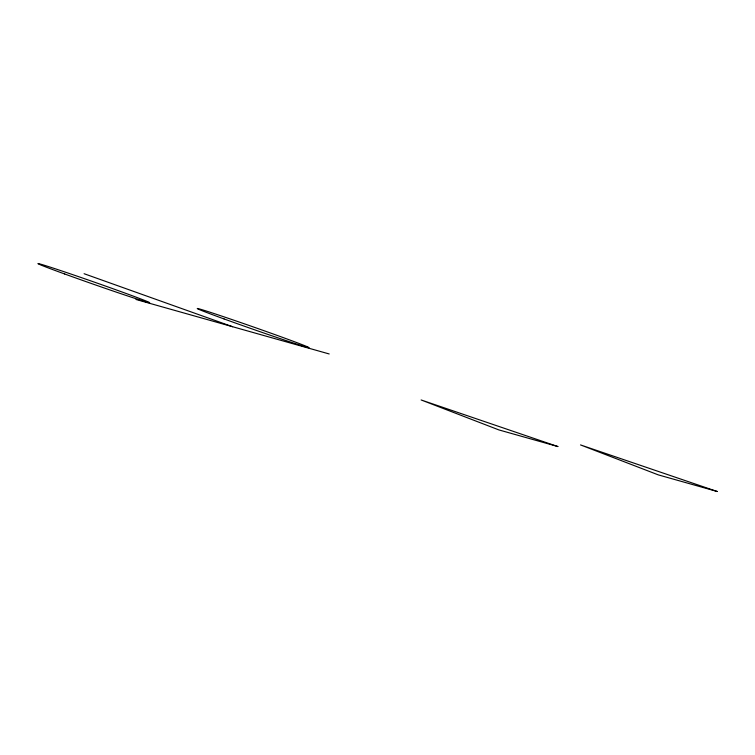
<?xml version="1.0" encoding="UTF-8"?>
<svg xmlns="http://www.w3.org/2000/svg" width="755" height="755" viewBox="0 0 755 755"><rect width="100%" height="100%" fill="white"/><g stroke="black" fill="none" stroke-linecap="round" stroke-linejoin="round"><path stroke-width="1.13" d="M135.985 299.471L329.199 353.963M84.098 273.716L232.597 326.717M557.851 446.545L498.885 429.916L421.13 399.961L557.851 446.545M717.25 491.505L658.284 474.876L580.529 444.921L717.25 491.505M224.084 318.95A59.286 1.142 19.3 0 0 309.04 347.677A59.286 1.142 19.3 0 0 226.151 317.581A59.286 1.142 19.3 0 0 224.084 318.95M64.685 273.989A59.286 1.142 19.3 0 0 149.641 302.717A59.286 1.142 19.3 0 0 66.751 272.621A59.286 1.142 19.3 0 0 64.685 273.989"/></g></svg>
